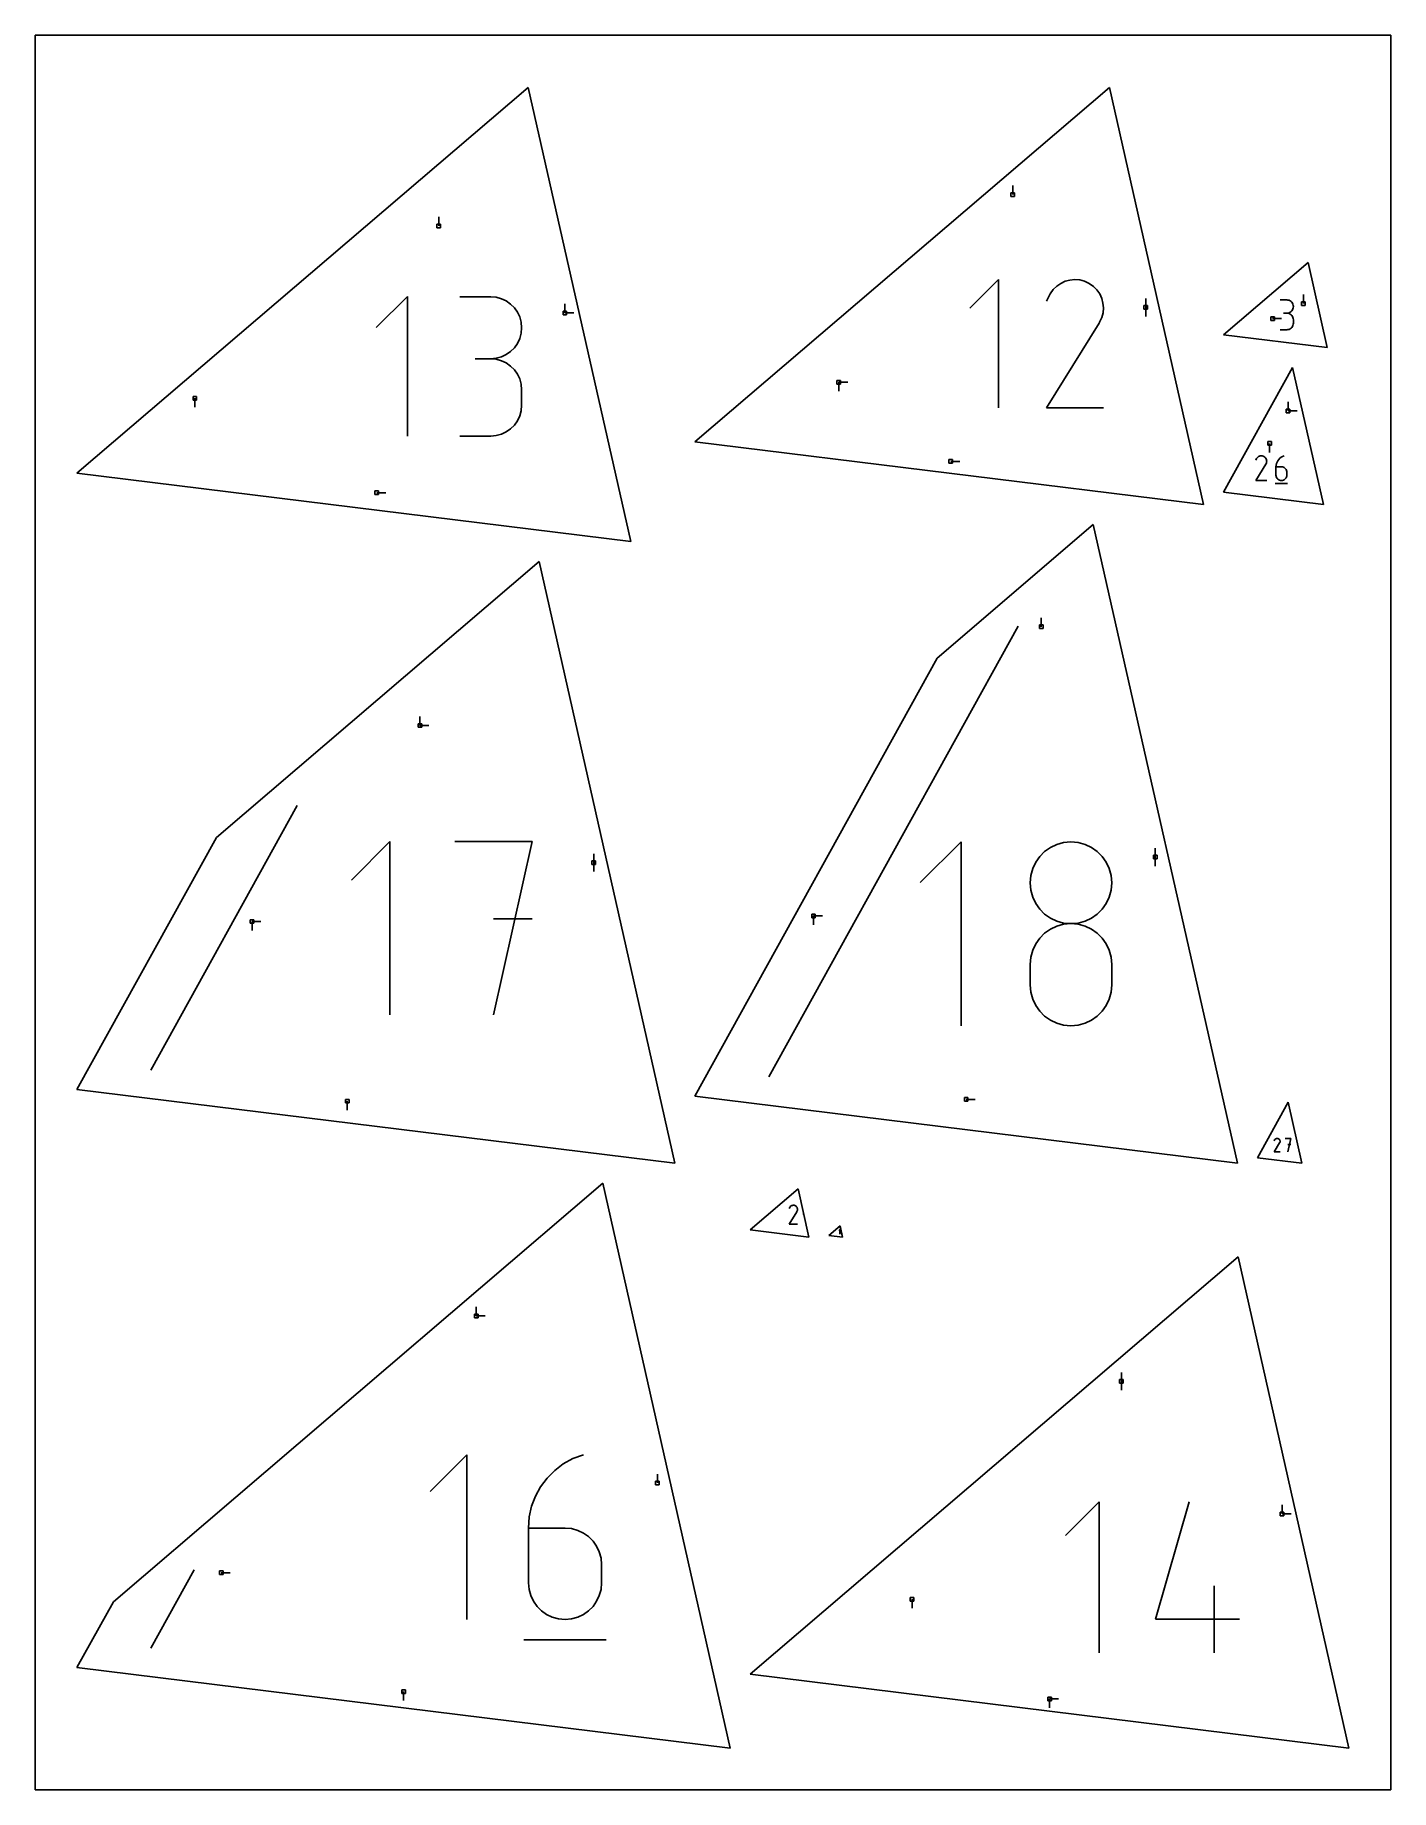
# Model space of a CAD drawing. Extents: x 0 to 8.5, y 0 to 11.
import ezdxf

# ---------------------------------------------------------------- set-up
doc = ezdxf.new("R2010")
doc.units = 0

msp = doc.modelspace()

# ---------------------------------------------------------------- linework, layer by layer
at = {"layer": 'annotation', "color": 1}
for p, q in [((6.12898, 10.000078), (6.12898, 10.056328)), ((2.530845, 9.803527), (2.530845, 9.859777)), ((6.039158, 9.467352), (5.860461, 9.288604)), ((6.039158, 8.663543), (6.039158, 9.467352)), ((6.487947, 9.46451), (6.458553, 9.456625)), ((6.518341, 9.467332), (6.487947, 9.46451)), ((6.549058, 9.464914), (6.518341, 9.467332)), ((6.579418, 9.45708), (6.549058, 9.464914)), ((2.333821, 9.36078), (2.139318, 9.166222)), ((2.333821, 8.485872), (2.333821, 9.36078)), ((2.856168, 9.359765), (2.661884, 9.359765)), ((2.89111, 9.356629), (2.856168, 9.359765)), ((2.92399, 9.347591), (2.89111, 9.356629)), ((6.364566, 9.377972), (6.341126, 9.333008)), ((6.383168, 9.404349), (6.364566, 9.377972)), ((6.405485, 9.426367), (6.383168, 9.404349)), ((6.43084, 9.443851), (6.405485, 9.426367)), ((6.458553, 9.456625), (6.43084, 9.443851)), ((6.608743, 9.443654), (6.579418, 9.45708)), ((6.634972, 9.425029), (6.608743, 9.443654)), ((6.608743, 9.443654), (6.608743, 9.443654)), ((6.656901, 9.40268), (6.634972, 9.425029)), ((6.674338, 9.37729), (6.656901, 9.40268)), ((6.687085, 9.349546), (6.674338, 9.37729)), ((7.951619, 9.316956), (7.951619, 9.373206)), ((2.95426, 9.333206), (2.92399, 9.347591)), ((2.981373, 9.314031), (2.95426, 9.333206)), ((3.004783, 9.290621), (2.981373, 9.314031)), ((3.023943, 9.263533), (3.004783, 9.290621)), ((3.038305, 9.233322), (3.023943, 9.263533)), ((3.321234, 9.258188), (3.321234, 9.314438)), ((3.321234, 9.258188), (3.321234, 9.314438)), ((3.321234, 9.314438), (3.321234, 9.258188)), ((3.321234, 9.258188), (3.377484, 9.258188)), ((6.694949, 9.320132), (6.687085, 9.349546)), ((6.68729, 9.22872), (6.695246, 9.259034)), ((6.697734, 9.289733), (6.694949, 9.320132)), ((6.695246, 9.259034), (6.697734, 9.289733)), ((6.962747, 9.292977), (6.962747, 9.349227)), ((6.962747, 9.292977), (6.962747, 9.349227)), ((6.962747, 9.349227), (6.962747, 9.292977)), ((6.962747, 9.292977), (6.962747, 9.236727)), ((7.846951, 9.34005), (7.805351, 9.34005)), ((7.846951, 9.256849), (7.826122, 9.256849)), ((7.826122, 9.256849), (7.846951, 9.256849)), ((7.854433, 9.339379), (7.846951, 9.34005)), ((7.846951, 9.256849), (7.854433, 9.257521)), ((7.854433, 9.256178), (7.846951, 9.256849)), ((7.846951, 9.256849), (7.846951, 9.256849)), ((7.861473, 9.337444), (7.854433, 9.339379)), ((7.854433, 9.257521), (7.861473, 9.259458)), ((7.861473, 9.254243), (7.854433, 9.256178)), ((7.867955, 9.334363), (7.861473, 9.337444)), ((7.861473, 9.259458), (7.867955, 9.262541)), ((7.867955, 9.251162), (7.861473, 9.254243)), ((7.87376, 9.330258), (7.867955, 9.334363)), ((7.867955, 9.262541), (7.87376, 9.266653)), ((7.87376, 9.247057), (7.867955, 9.251162)), ((7.878773, 9.325245), (7.87376, 9.330258)), ((7.87376, 9.266653), (7.878773, 9.271675)), ((7.878773, 9.242044), (7.87376, 9.247057)), ((7.882876, 9.319445), (7.878773, 9.325245)), ((7.878773, 9.271675), (7.882876, 9.27749)), ((7.882876, 9.236244), (7.878773, 9.242044)), ((7.885951, 9.312976), (7.882876, 9.319445)), ((7.882876, 9.27749), (7.885951, 9.283979)), ((7.887882, 9.305958), (7.885951, 9.312976)), ((7.885951, 9.283979), (7.887882, 9.291025)), ((7.888552, 9.298509), (7.887882, 9.305958)), ((7.887882, 9.291025), (7.888552, 9.298509)), ((7.888552, 9.298509), (7.888552, 9.298509)), ((3.047324, 9.200544), (3.038305, 9.233322)), ((3.038305, 9.097899), (3.047324, 9.130804)), ((3.050451, 9.165756), (3.047324, 9.200544)), ((3.047324, 9.130804), (3.050451, 9.165756)), ((3.050451, 9.165756), (3.050451, 9.165756)), ((6.340622, 8.663536), (6.670494, 9.194587)), ((6.670494, 9.194587), (6.670888, 9.195075)), ((6.670494, 9.194587), (6.670494, 9.194587)), ((6.670888, 9.195075), (6.671266, 9.195567)), ((6.671266, 9.195567), (6.671631, 9.196067)), ((6.671631, 9.196067), (6.671984, 9.19658)), ((6.671984, 9.19658), (6.672328, 9.197109)), ((6.672328, 9.197109), (6.672667, 9.19766)), ((6.672667, 9.19766), (6.673001, 9.198235)), ((6.673001, 9.198235), (6.673335, 9.198839)), ((6.673335, 9.198839), (6.673669, 9.199476)), ((6.673669, 9.199476), (6.68729, 9.22872)), ((6.673669, 9.199476), (6.673669, 9.199476)), ((7.758426, 9.222607), (7.814676, 9.222607)), ((7.805351, 9.152936), (7.846951, 9.152936)), ((7.846951, 9.152936), (7.854433, 9.153607)), ((7.846951, 9.152936), (7.846951, 9.152936)), ((7.854433, 9.153607), (7.861473, 9.155542)), ((7.861473, 9.155542), (7.867955, 9.158621)), ((7.867955, 9.158621), (7.87376, 9.162725)), ((7.87376, 9.162725), (7.878773, 9.167737)), ((7.878773, 9.167737), (7.882876, 9.173537)), ((7.885951, 9.229775), (7.882876, 9.236244)), ((7.882876, 9.173537), (7.885951, 9.180006)), ((7.887882, 9.222757), (7.885951, 9.229775)), ((7.885951, 9.180006), (7.887882, 9.187026)), ((7.888552, 9.215308), (7.887882, 9.222757)), ((7.887882, 9.187026), (7.888552, 9.194478)), ((7.888552, 9.194478), (7.888552, 9.215308)), ((7.888552, 9.215308), (7.888552, 9.215308)), ((2.981373, 9.016981), (3.004783, 9.040436)), ((3.004783, 9.040436), (3.023943, 9.067593)), ((3.023943, 9.067593), (3.038305, 9.097899)), ((2.856168, 8.971198), (2.758889, 8.971198)), ((2.758889, 8.971198), (2.856168, 8.971198)), ((2.856168, 8.971198), (2.89111, 8.974335)), ((2.89111, 8.968062), (2.856168, 8.971198)), ((2.856168, 8.971198), (2.856168, 8.971198)), ((2.89111, 8.974335), (2.92399, 8.983379)), ((2.92399, 8.959023), (2.89111, 8.968062)), ((2.92399, 8.983379), (2.95426, 8.997778)), ((2.95426, 8.944638), (2.92399, 8.959023)), ((2.95426, 8.997778), (2.981373, 9.016981)), ((2.981373, 8.925463), (2.95426, 8.944638)), ((3.004783, 8.902054), (2.981373, 8.925463)), ((3.023943, 8.874965), (3.004783, 8.902054)), ((3.038305, 8.844755), (3.023943, 8.874965)), ((3.047324, 8.811977), (3.038305, 8.844755)), ((3.050451, 8.777188), (3.047324, 8.811977)), ((5.038337, 8.823803), (5.094587, 8.823803)), ((5.038337, 8.823803), (5.094587, 8.823803)), ((5.094587, 8.823803), (5.038337, 8.823803)), ((5.038337, 8.823803), (5.038337, 8.767553)), ((1.001521, 8.723433), (1.001521, 8.667183)), ((3.050451, 8.679909), (3.050451, 8.777188)), ((3.050451, 8.777188), (3.050451, 8.777188)), ((7.855502, 8.644171), (7.855502, 8.700421)), ((7.855502, 8.644171), (7.855502, 8.700421)), ((7.855502, 8.700421), (7.855502, 8.644171)), ((3.004783, 8.555022), (3.023943, 8.582108)), ((3.023943, 8.582108), (3.038305, 8.612321)), ((3.038305, 8.612321), (3.047324, 8.645106)), ((3.047324, 8.645106), (3.050451, 8.679909)), ((6.697613, 8.663536), (6.340622, 8.663536)), ((7.855502, 8.644171), (7.911752, 8.644171)), ((2.661884, 8.4859), (2.856168, 8.4859)), ((2.856168, 8.4859), (2.89111, 8.489034)), ((2.856168, 8.4859), (2.856168, 8.4859)), ((2.89111, 8.489034), (2.92399, 8.498068)), ((2.92399, 8.498068), (2.95426, 8.512447)), ((2.95426, 8.512447), (2.981373, 8.531617)), ((2.981373, 8.531617), (3.004783, 8.555022)), ((7.675375, 8.360221), (7.670043, 8.357763)), ((7.681031, 8.361738), (7.675375, 8.360221)), ((7.686879, 8.362281), (7.681031, 8.361738)), ((7.692789, 8.361816), (7.686879, 8.362281)), ((7.698631, 8.360308), (7.692789, 8.361816)), ((7.704273, 8.357725), (7.698631, 8.360308)), ((7.73947, 8.440552), (7.73947, 8.384302)), ((7.83097, 8.362285), (7.821131, 8.358596)), ((7.83097, 8.362285), (7.83097, 8.362285)), ((5.740298, 8.327686), (5.796548, 8.327686)), ((7.652684, 8.207624), (7.716154, 8.309803)), ((7.657291, 8.345087), (7.652781, 8.336436)), ((7.66087, 8.350162), (7.657291, 8.345087)), ((7.665164, 8.354399), (7.66087, 8.350162)), ((7.670043, 8.357763), (7.665164, 8.354399)), ((7.709319, 8.354141), (7.704273, 8.357725)), ((7.704273, 8.357725), (7.704273, 8.357725)), ((7.713539, 8.349841), (7.709319, 8.354141)), ((7.716894, 8.344956), (7.713539, 8.349841)), ((7.716154, 8.309803), (7.71623, 8.309896)), ((7.716154, 8.309803), (7.716154, 8.309803)), ((7.71623, 8.309896), (7.716303, 8.309991)), ((7.716303, 8.309991), (7.716373, 8.310087)), ((7.716373, 8.310087), (7.716441, 8.310186)), ((7.716441, 8.310186), (7.716507, 8.310288)), ((7.716507, 8.310288), (7.716572, 8.310394)), ((7.716572, 8.310394), (7.716637, 8.310504)), ((7.716637, 8.310504), (7.716701, 8.310621)), ((7.716701, 8.310621), (7.716765, 8.310743)), ((7.716765, 8.310743), (7.719386, 8.31637)), ((7.716765, 8.310743), (7.716765, 8.310743)), ((7.719347, 8.339618), (7.716894, 8.344956)), ((7.72086, 8.333958), (7.719347, 8.339618)), ((7.719386, 8.31637), (7.720917, 8.322203)), ((7.721396, 8.328109), (7.72086, 8.333958)), ((7.720917, 8.322203), (7.721396, 8.328109)), ((7.780141, 8.303866), (7.779381, 8.293413)), ((7.779381, 8.293413), (7.779381, 8.242008)), ((7.813725, 8.293413), (7.779381, 8.293413)), ((7.782361, 8.31391), (7.780141, 8.303866)), ((7.785947, 8.32342), (7.782361, 8.31391)), ((7.790807, 8.332271), (7.785947, 8.32342)), ((7.796848, 8.340338), (7.790807, 8.332271)), ((7.803978, 8.347498), (7.796848, 8.340338)), ((7.812103, 8.353625), (7.803978, 8.347498)), ((7.821131, 8.358596), (7.812103, 8.353625)), ((7.819902, 8.292861), (7.813725, 8.293413)), ((7.825714, 8.291272), (7.819902, 8.292861)), ((7.831065, 8.288739), (7.825714, 8.291272)), ((7.835858, 8.28536), (7.831065, 8.288739)), ((7.839996, 8.28123), (7.835858, 8.28536)), ((7.843383, 8.276445), (7.839996, 8.28123)), ((7.845922, 8.2711), (7.843383, 8.276445)), ((7.847516, 8.265292), (7.845922, 8.2711)), ((7.848069, 8.259117), (7.847516, 8.265292)), ((7.848069, 8.242008), (7.848069, 8.259117)), ((7.848069, 8.259117), (7.848069, 8.259117)), ((7.721372, 8.207624), (7.652684, 8.207624)), ((7.77508, 8.188293), (7.852409, 8.188293)), ((7.779381, 8.242008), (7.779381, 8.242008)), ((7.779381, 8.242008), (7.779936, 8.23583)), ((7.779936, 8.23583), (7.781534, 8.230014)), ((7.781534, 8.230014), (7.784078, 8.224658)), ((7.784078, 8.224658), (7.78747, 8.219859)), ((7.78747, 8.219859), (7.791612, 8.215715)), ((7.791612, 8.215715), (7.796407, 8.212322)), ((7.796407, 8.212322), (7.801755, 8.209778)), ((7.801755, 8.209778), (7.807561, 8.20818)), ((7.807561, 8.20818), (7.813725, 8.207626)), ((7.813725, 8.207626), (7.819902, 8.20818)), ((7.813725, 8.207626), (7.813725, 8.207626)), ((7.819902, 8.20818), (7.825714, 8.209778)), ((7.825714, 8.209778), (7.831065, 8.212322)), ((7.831065, 8.212322), (7.835858, 8.215715)), ((7.835858, 8.215715), (7.839996, 8.219859)), ((7.839996, 8.219859), (7.843383, 8.224658)), ((7.843383, 8.224658), (7.845922, 8.230014)), ((7.845922, 8.230014), (7.847516, 8.23583)), ((7.847516, 8.23583), (7.848069, 8.242008)), ((2.142163, 8.131135), (2.198413, 8.131135)), ((6.16298, 7.295682), (4.599713, 4.469182)), ((6.308367, 7.291317), (6.308367, 7.347567)), ((2.412367, 6.672045), (2.412367, 6.728295)), ((2.412367, 6.672045), (2.412367, 6.728295)), ((2.412367, 6.728295), (2.412367, 6.672045)), ((2.412367, 6.672045), (2.468617, 6.672045)), ((1.643559, 6.171002), (0.725985, 4.511965)), ((2.224858, 5.944984), (1.983319, 5.703376)), ((2.224858, 4.8585), (2.224858, 5.944984)), ((3.115368, 5.944984), (2.632221, 5.944984)), ((2.873829, 4.8585), (3.115368, 5.944984)), ((5.805719, 5.943544), (5.549366, 5.687119)), ((5.805719, 4.790428), (5.805719, 5.943544)), ((6.494164, 5.942134), (6.448187, 5.938)), ((6.540142, 5.938), (6.494164, 5.942134)), ((6.494164, 5.942134), (6.494164, 5.942134)), ((3.502284, 5.812518), (3.502284, 5.868768)), ((3.502284, 5.812518), (3.502284, 5.868768)), ((3.502284, 5.868768), (3.502284, 5.812518)), ((6.298387, 5.851003), (6.273104, 5.815301)), ((6.329265, 5.881856), (6.298387, 5.851003)), ((6.365009, 5.907129), (6.329265, 5.881856)), ((6.404893, 5.926088), (6.365009, 5.907129)), ((6.448187, 5.938), (6.404893, 5.926088)), ((6.583436, 5.926088), (6.540142, 5.938)), ((6.62332, 5.907129), (6.583436, 5.926088)), ((6.659064, 5.881856), (6.62332, 5.907129)), ((6.689942, 5.851003), (6.659064, 5.881856)), ((6.715225, 5.815301), (6.689942, 5.851003)), ((7.022559, 5.847307), (7.022559, 5.903557)), ((7.022559, 5.847307), (7.022559, 5.903557)), ((7.022559, 5.903557), (7.022559, 5.847307)), ((7.022559, 5.847307), (7.022559, 5.791057)), ((3.502284, 5.812518), (3.502284, 5.756268)), ((6.242233, 5.732283), (6.238101, 5.686432)), ((6.254143, 5.775483), (6.242233, 5.732283)), ((6.273104, 5.815301), (6.254143, 5.775483)), ((6.734186, 5.775483), (6.715225, 5.815301)), ((6.746096, 5.732283), (6.734186, 5.775483)), ((6.750228, 5.686432), (6.746096, 5.732283)), ((6.238101, 5.686432), (6.238101, 5.686432)), ((6.238101, 5.686432), (6.242235, 5.640366)), ((6.242235, 5.640366), (6.254151, 5.596998)), ((6.734177, 5.596998), (6.746093, 5.640366)), ((6.746093, 5.640366), (6.750228, 5.686432)), ((6.750228, 5.686432), (6.750228, 5.686432)), ((6.254151, 5.596998), (6.27312, 5.557055)), ((6.27312, 5.557055), (6.298411, 5.521263)), ((6.298411, 5.521263), (6.329294, 5.490349)), ((6.659034, 5.490349), (6.689918, 5.521263)), ((6.689918, 5.521263), (6.715209, 5.557055)), ((6.715209, 5.557055), (6.734177, 5.596998)), ((1.35995, 5.443631), (1.4162, 5.443631)), ((1.35995, 5.443631), (1.4162, 5.443631)), ((1.4162, 5.443631), (1.35995, 5.443631)), ((1.35995, 5.443631), (1.35995, 5.387381)), ((3.115368, 5.461156), (2.873829, 5.461156)), ((4.880224, 5.47842), (4.936474, 5.47842)), ((4.880224, 5.47842), (4.936474, 5.47842)), ((4.936474, 5.47842), (4.880224, 5.47842)), ((4.880224, 5.47842), (4.880224, 5.42217)), ((6.365009, 5.394978), (6.329265, 5.369673)), ((6.329294, 5.490349), (6.365041, 5.465039)), ((6.404893, 5.413954), (6.365009, 5.394978)), ((6.365041, 5.465039), (6.404922, 5.446062)), ((6.448187, 5.425873), (6.404893, 5.413954)), ((6.404922, 5.446062), (6.448206, 5.434142)), ((6.494164, 5.430007), (6.448187, 5.425873)), ((6.448206, 5.434142), (6.494164, 5.430007)), ((6.494164, 5.430007), (6.540123, 5.434142)), ((6.540142, 5.425875), (6.494164, 5.430007)), ((6.494164, 5.430007), (6.494164, 5.430007)), ((6.494164, 5.430007), (6.494164, 5.430007)), ((6.540123, 5.434142), (6.583407, 5.446062)), ((6.583436, 5.413962), (6.540142, 5.425875)), ((6.583407, 5.446062), (6.623287, 5.465039)), ((6.62332, 5.394994), (6.583436, 5.413962)), ((6.623287, 5.465039), (6.659034, 5.490349)), ((6.659064, 5.369696), (6.62332, 5.394994)), ((6.273104, 5.302982), (6.254143, 5.263051)), ((6.298387, 5.338765), (6.273104, 5.302982)), ((6.329265, 5.369673), (6.298387, 5.338765)), ((6.689942, 5.338794), (6.659064, 5.369696)), ((6.715225, 5.303014), (6.689942, 5.338794)), ((6.734186, 5.26308), (6.715225, 5.303014)), ((6.242233, 5.219699), (6.238101, 5.173655)), ((6.238101, 5.173655), (6.238101, 5.046093)), ((6.254143, 5.263051), (6.242233, 5.219699)), ((6.746096, 5.219718), (6.734186, 5.26308)), ((6.750228, 5.173655), (6.746096, 5.219718)), ((6.750228, 5.046093), (6.750228, 5.173655)), ((6.750228, 5.173655), (6.750228, 5.173655)), ((6.238101, 5.046093), (6.238101, 5.046093)), ((6.238101, 5.046093), (6.242235, 5.000052)), ((6.242235, 5.000052), (6.254151, 4.956751)), ((6.254151, 4.956751), (6.27312, 4.916903)), ((6.715209, 4.916903), (6.734177, 4.956751)), ((6.734177, 4.956751), (6.746093, 5.000052)), ((6.746093, 5.000052), (6.750228, 5.046093)), ((6.27312, 4.916903), (6.298411, 4.881225)), ((6.298411, 4.881225), (6.329294, 4.850431)), ((6.329294, 4.850431), (6.365041, 4.825236)), ((6.623287, 4.825236), (6.659034, 4.850431)), ((6.659034, 4.850431), (6.689918, 4.881225)), ((6.689918, 4.881225), (6.715209, 4.916903)), ((6.365041, 4.825236), (6.404922, 4.806355)), ((6.404922, 4.806355), (6.448206, 4.794502)), ((6.448206, 4.794502), (6.494164, 4.790392)), ((6.494164, 4.790392), (6.540123, 4.794502)), ((6.494164, 4.790392), (6.494164, 4.790392)), ((6.540123, 4.794502), (6.583407, 4.806355)), ((6.583407, 4.806355), (6.623287, 4.825236)), ((1.956876, 4.317162), (1.956876, 4.260912)), ((5.837121, 4.328641), (5.893371, 4.328641)), ((7.770851, 4.07427), (7.768437, 4.069638)), ((7.772767, 4.076987), (7.770851, 4.07427)), ((7.775066, 4.079255), (7.772767, 4.076987)), ((7.777678, 4.081057), (7.775066, 4.079255)), ((7.780533, 4.082372), (7.777678, 4.081057)), ((7.78356, 4.083185), (7.780533, 4.082372)), ((7.786691, 4.083475), (7.78356, 4.083185)), ((7.789856, 4.083226), (7.786691, 4.083475)), ((7.792983, 4.082419), (7.789856, 4.083226)), ((7.796004, 4.081036), (7.792983, 4.082419)), ((7.798706, 4.079118), (7.796004, 4.081036)), ((7.796004, 4.081036), (7.796004, 4.081036)), ((7.800965, 4.076815), (7.798706, 4.079118)), ((7.802761, 4.0742), (7.800965, 4.076815)), ((7.804074, 4.071342), (7.802761, 4.0742)), ((7.804884, 4.068312), (7.804074, 4.071342)), ((7.873033, 4.083477), (7.836212, 4.083477)), ((7.854625, 4.000677), (7.873033, 4.083477)), ((7.768385, 4.000676), (7.802365, 4.05538)), ((7.805158, 4.000676), (7.768385, 4.000676)), ((7.802365, 4.05538), (7.802405, 4.05543)), ((7.802365, 4.05538), (7.802365, 4.05538)), ((7.802405, 4.05543), (7.802444, 4.055481)), ((7.802444, 4.055481), (7.802482, 4.055532)), ((7.802482, 4.055532), (7.802518, 4.055585)), ((7.802518, 4.055585), (7.802554, 4.05564)), ((7.802554, 4.05564), (7.802589, 4.055696)), ((7.802589, 4.055696), (7.802623, 4.055756)), ((7.802623, 4.055756), (7.802657, 4.055818)), ((7.802657, 4.055818), (7.802692, 4.055883)), ((7.802692, 4.055883), (7.804095, 4.058896)), ((7.802692, 4.055883), (7.802692, 4.055883)), ((7.804095, 4.058896), (7.804914, 4.062018)), ((7.805171, 4.065181), (7.804884, 4.068312)), ((7.804914, 4.062018), (7.805171, 4.065181)), ((7.873033, 4.046605), (7.854625, 4.046605)), ((4.730668, 3.651513), (4.727188, 3.644837)), ((4.73343, 3.655429), (4.730668, 3.651513)), ((4.736743, 3.658698), (4.73343, 3.655429)), ((4.740508, 3.661294), (4.736743, 3.658698)), ((4.744623, 3.66319), (4.740508, 3.661294)), ((4.748987, 3.664361), (4.744623, 3.66319)), ((4.753499, 3.66478), (4.748987, 3.664361)), ((4.75806, 3.664421), (4.753499, 3.66478)), ((4.762567, 3.663258), (4.75806, 3.664421)), ((4.766921, 3.661264), (4.762567, 3.663258)), ((4.770815, 3.658499), (4.766921, 3.661264)), ((4.766921, 3.661264), (4.766921, 3.661264)), ((4.774071, 3.655181), (4.770815, 3.658499)), ((4.77666, 3.651411), (4.774071, 3.655181)), ((4.778553, 3.647292), (4.77666, 3.651411)), ((4.77972, 3.642925), (4.778553, 3.647292)), ((4.778583, 3.629353), (4.779764, 3.633854)), ((4.780134, 3.638412), (4.77972, 3.642925)), ((4.779764, 3.633854), (4.780134, 3.638412)), ((4.727113, 3.54544), (4.776089, 3.624285)), ((4.780116, 3.54544), (4.727113, 3.54544)), ((4.776089, 3.624285), (4.776148, 3.624358)), ((4.776089, 3.624285), (4.776089, 3.624285)), ((4.776148, 3.624358), (4.776204, 3.624431)), ((4.776204, 3.624431), (4.776258, 3.624505)), ((4.776258, 3.624505), (4.776311, 3.624581)), ((4.776311, 3.624581), (4.776362, 3.62466)), ((4.776362, 3.62466), (4.776412, 3.624742)), ((4.776412, 3.624742), (4.776462, 3.624827)), ((4.776462, 3.624827), (4.776511, 3.624917)), ((4.776511, 3.624917), (4.776561, 3.625011)), ((4.776561, 3.625011), (4.778583, 3.629353)), ((4.776561, 3.625011), (4.776561, 3.625011)), ((4.817995, 3.607922), (4.816402, 3.61498)), ((5.061274, 3.465781), (5.045572, 3.535339)), ((5.045891, 3.513775), (5.038992, 3.506874)), ((5.045891, 3.482742), (5.045891, 3.513775)), ((2.765815, 2.971462), (2.765815, 3.027712)), ((2.765815, 2.971462), (2.765815, 3.027712)), ((2.765815, 3.027712), (2.765815, 2.971462)), ((2.765815, 2.971462), (2.822065, 2.971462)), ((6.810191, 2.5612), (6.810191, 2.61745)), ((6.810191, 2.5612), (6.810191, 2.61745)), ((6.810191, 2.61745), (6.810191, 2.5612)), ((6.810191, 2.5612), (6.810191, 2.50495)), ((2.706221, 2.100994), (2.476748, 1.871456)), ((2.706221, 1.068787), (2.706221, 2.100994)), ((3.437573, 2.100994), (3.371909, 2.076374)), ((3.437573, 2.100994), (3.437573, 2.100994)), ((3.257425, 2.002307), (3.209843, 1.954523)), ((3.311653, 2.043201), (3.257425, 2.002307)), ((3.371909, 2.076374), (3.311653, 2.043201)), ((3.901179, 1.923891), (3.901179, 1.980141)), ((3.169525, 1.900679), (3.13709, 1.841608)), ((3.209843, 1.954523), (3.169525, 1.900679)), ((3.113156, 1.778139), (3.098342, 1.711105)), ((3.13709, 1.841608), (3.113156, 1.778139)), ((6.670232, 1.80531), (6.459922, 1.594941)), ((6.670232, 0.859303), (6.670232, 1.80531)), ((7.024955, 1.069612), (7.23473, 1.80531)), ((7.817471, 1.73005), (7.817471, 1.7863)), ((7.817471, 1.73005), (7.817471, 1.7863)), ((7.817471, 1.7863), (7.817471, 1.73005)), ((3.098342, 1.711105), (3.093266, 1.641336)), ((7.817471, 1.73005), (7.873721, 1.73005)), ((3.093266, 1.641336), (3.093266, 1.29826)), ((3.32248, 1.641336), (3.093266, 1.641336)), ((3.363705, 1.637657), (3.32248, 1.641336)), ((3.402496, 1.627047), (3.363705, 1.637657)), ((3.438208, 1.610145), (3.402496, 1.627047)), ((3.470196, 1.587592), (3.438208, 1.610145)), ((3.497815, 1.560027), (3.470196, 1.587592)), ((3.520419, 1.52809), (3.497815, 1.560027)), ((3.537364, 1.492421), (3.520419, 1.52809)), ((3.548004, 1.453659), (3.537364, 1.492421)), ((3.551694, 1.412446), (3.548004, 1.453659)), ((0.997871, 1.380539), (0.725987, 0.888953)), ((1.167411, 1.361054), (1.223661, 1.361054)), ((3.551694, 1.29826), (3.551694, 1.412446)), ((3.551694, 1.412446), (3.551694, 1.412446)), ((3.093266, 1.29826), (3.093266, 1.29826)), ((3.093266, 1.29826), (3.096967, 1.257026)), ((3.096967, 1.257026), (3.107634, 1.218211)), ((3.107634, 1.218211), (3.124613, 1.182465)), ((3.520419, 1.182465), (3.537364, 1.218211)), ((3.537364, 1.218211), (3.548004, 1.257026)), ((3.548004, 1.257026), (3.551694, 1.29826)), ((7.392774, 0.859303), (7.392774, 1.279447)), ((3.124613, 1.182465), (3.147252, 1.150436)), ((3.147252, 1.150436), (3.174898, 1.122774)), ((3.174898, 1.122774), (3.206896, 1.100129)), ((3.206896, 1.100129), (3.242595, 1.08315)), ((3.402496, 1.08315), (3.438208, 1.100129)), ((3.438208, 1.100129), (3.470196, 1.122774)), ((3.470196, 1.122774), (3.497815, 1.150436)), ((3.497815, 1.150436), (3.520419, 1.182465)), ((5.497757, 1.195294), (5.497757, 1.139044)), ((3.242595, 1.08315), (3.281341, 1.072486)), ((3.281341, 1.072486), (3.32248, 1.068787)), ((3.32248, 1.068787), (3.363705, 1.072486)), ((3.32248, 1.068787), (3.32248, 1.068787)), ((3.363705, 1.072486), (3.402496, 1.08315)), ((7.550224, 1.069612), (7.024955, 1.069612)), ((3.064558, 0.939761), (3.580661, 0.939761)), ((2.310325, 0.616579), (2.310325, 0.560329)), ((6.359959, 0.570311), (6.416209, 0.570311)), ((6.359959, 0.570311), (6.416209, 0.570311)), ((6.416209, 0.570311), (6.359959, 0.570311)), ((6.359959, 0.570311), (6.359959, 0.514061))]:
    msp.add_line(p, q, dxfattribs=at)
at = {"layer": 'boundary', "color": 5}
for p, q in [((3.091375, 10.672199), (0.2625, 8.253528)), ((3.73401, 7.825428), (3.091375, 10.672199)), ((6.735211, 10.672199), (4.136223, 8.450079)), ((7.325623, 8.056768), (6.735211, 10.672199)), ((7.980633, 9.574263), (7.450623, 9.121108)), ((8.101035, 9.0409), (7.980633, 9.574263)), ((7.450623, 9.121108), (8.101035, 9.0409)), ((7.883066, 8.9159), (7.450623, 8.134013)), ((8.077008, 8.056768), (7.883066, 8.9159)), ((4.136223, 8.450079), (7.325623, 8.056768)), ((0.2625, 8.253528), (3.73401, 7.825428)), ((7.450623, 8.134013), (8.077008, 8.056768)), ((6.634267, 7.931768), (5.655683, 7.095085)), ((7.538019, 3.928293), (6.634267, 7.931768)), ((3.159694, 7.700428), (1.136267, 5.97041)), ((4.011223, 3.928293), (3.159694, 7.700428)), ((5.655683, 7.095085), (4.136223, 4.347796)), ((1.136267, 5.97041), (0.2625, 4.390579)), ((0.2625, 4.390579), (4.011223, 3.928293)), ((4.136223, 4.347796), (7.538019, 3.928293)), ((7.855951, 4.311591), (7.663019, 3.962756)), ((7.942478, 3.928293), (7.855951, 4.311591)), ((7.663019, 3.962756), (7.942478, 3.928293)), ((3.558844, 3.803293), (0.490574, 1.179941)), ((4.358149, 0.2625), (3.558844, 3.803293)), ((4.783272, 3.767634), (4.483149, 3.51103)), ((4.851451, 3.465612), (4.783272, 3.767634)), ((5.046688, 3.536293), (4.976451, 3.476241)), ((5.062643, 3.465612), (5.046688, 3.536293)), ((4.483149, 3.51103), (4.851451, 3.465612)), ((4.976451, 3.476241), (5.062643, 3.465612)), ((7.54191, 3.340612), (4.483149, 0.725389)), ((8.236769, 0.2625), (7.54191, 3.340612)), ((0.490574, 1.179941), (0.2625, 0.767568)), ((0.2625, 0.767568), (4.358149, 0.2625)), ((4.483149, 0.725389), (8.236769, 0.2625))]:
    msp.add_line(p, q, dxfattribs=at)
at = {"layer": 'frame', "color": 5}
for p, q in [((8.5, 11), (0, 11)), ((0, 11), (0, 0)), ((8.5, 0), (8.5, 11)), ((0, 0), (8.5, 0))]:
    msp.add_line(p, q, dxfattribs=at)
at = {"layer": 'hole', "color": 5}
for p, q in [((6.14023, 10.011328), (6.11773, 10.011328)), ((6.11773, 10.011328), (6.11773, 9.988828)), ((6.14023, 9.988828), (6.14023, 10.011328)), ((6.11773, 9.988828), (6.14023, 9.988828)), ((2.542095, 9.814777), (2.519595, 9.814777)), ((2.519595, 9.814777), (2.519595, 9.792277)), ((2.519595, 9.792277), (2.542095, 9.792277)), ((2.542095, 9.792277), (2.542095, 9.814777)), ((3.332484, 9.269438), (3.309984, 9.269438)), ((3.309984, 9.269438), (3.309984, 9.246938)), ((3.309984, 9.246938), (3.332484, 9.246938)), ((3.332484, 9.246938), (3.332484, 9.269438)), ((6.973997, 9.304227), (6.951497, 9.304227)), ((6.951497, 9.304227), (6.951497, 9.281727)), ((6.951497, 9.281727), (6.973997, 9.281727)), ((6.973997, 9.281727), (6.973997, 9.304227)), ((7.962869, 9.328206), (7.940369, 9.328206)), ((7.940369, 9.328206), (7.940369, 9.305706)), ((7.940369, 9.305706), (7.962869, 9.305706)), ((7.962869, 9.305706), (7.962869, 9.328206)), ((7.769676, 9.233857), (7.747176, 9.233857)), ((7.747176, 9.233857), (7.747176, 9.211357)), ((7.747176, 9.211357), (7.769676, 9.211357)), ((7.769676, 9.211357), (7.769676, 9.233857)), ((5.049587, 8.835053), (5.027087, 8.835053)), ((5.027087, 8.835053), (5.027087, 8.812553)), ((5.027087, 8.812553), (5.049587, 8.812553)), ((5.049587, 8.812553), (5.049587, 8.835053)), ((1.012771, 8.734683), (0.990271, 8.734683)), ((0.990271, 8.734683), (0.990271, 8.712183)), ((0.990271, 8.712183), (1.012771, 8.712183)), ((1.012771, 8.712183), (1.012771, 8.734683)), ((7.866752, 8.655421), (7.844252, 8.655421)), ((7.844252, 8.655421), (7.844252, 8.632921)), ((7.844252, 8.632921), (7.866752, 8.632921)), ((7.866752, 8.632921), (7.866752, 8.655421)), ((7.75072, 8.451802), (7.72822, 8.451802)), ((7.72822, 8.451802), (7.72822, 8.429302)), ((7.72822, 8.429302), (7.75072, 8.429302)), ((7.75072, 8.429302), (7.75072, 8.451802)), ((5.751548, 8.338936), (5.729048, 8.338936)), ((5.729048, 8.338936), (5.729048, 8.316436)), ((5.729048, 8.316436), (5.751548, 8.316436)), ((5.751548, 8.316436), (5.751548, 8.338936)), ((2.153413, 8.142385), (2.130913, 8.142385)), ((2.130913, 8.142385), (2.130913, 8.119885)), ((2.153413, 8.119885), (2.153413, 8.142385)), ((2.130913, 8.119885), (2.153413, 8.119885)), ((6.319617, 7.302567), (6.297117, 7.302567)), ((6.297117, 7.302567), (6.297117, 7.280067)), ((6.297117, 7.280067), (6.319617, 7.280067)), ((6.319617, 7.280067), (6.319617, 7.302567)), ((2.423617, 6.683295), (2.401117, 6.683295)), ((2.401117, 6.683295), (2.401117, 6.660795)), ((2.401117, 6.660795), (2.423617, 6.660795)), ((2.423617, 6.660795), (2.423617, 6.683295)), ((7.033809, 5.858557), (7.011309, 5.858557)), ((7.011309, 5.858557), (7.011309, 5.836057)), ((7.011309, 5.836057), (7.033809, 5.836057)), ((7.033809, 5.836057), (7.033809, 5.858557)), ((3.513534, 5.823768), (3.491034, 5.823768)), ((3.491034, 5.823768), (3.491034, 5.801268)), ((3.491034, 5.801268), (3.513534, 5.801268)), ((3.513534, 5.801268), (3.513534, 5.823768)), ((1.3712, 5.454881), (1.3487, 5.454881)), ((1.3487, 5.454881), (1.3487, 5.432381)), ((1.3487, 5.432381), (1.3712, 5.432381)), ((1.3712, 5.432381), (1.3712, 5.454881)), ((4.891474, 5.48967), (4.868974, 5.48967)), ((4.868974, 5.48967), (4.868974, 5.46717)), ((4.868974, 5.46717), (4.891474, 5.46717)), ((4.891474, 5.46717), (4.891474, 5.48967)), ((1.968126, 4.328412), (1.945626, 4.328412)), ((1.945626, 4.328412), (1.945626, 4.305912)), ((1.945626, 4.305912), (1.968126, 4.305912)), ((1.968126, 4.305912), (1.968126, 4.328412)), ((5.848371, 4.339891), (5.825871, 4.339891)), ((5.825871, 4.339891), (5.825871, 4.317391)), ((5.825871, 4.317391), (5.848371, 4.317391)), ((5.848371, 4.317391), (5.848371, 4.339891)), ((2.777065, 2.982712), (2.754565, 2.982712)), ((2.754565, 2.982712), (2.754565, 2.960212)), ((2.777065, 2.960212), (2.777065, 2.982712)), ((2.754565, 2.960212), (2.777065, 2.960212)), ((6.821441, 2.57245), (6.798941, 2.57245)), ((6.798941, 2.57245), (6.798941, 2.54995)), ((6.798941, 2.54995), (6.821441, 2.54995)), ((6.821441, 2.54995), (6.821441, 2.57245)), ((3.912429, 1.935141), (3.889929, 1.935141)), ((3.889929, 1.935141), (3.889929, 1.912641)), ((3.889929, 1.912641), (3.912429, 1.912641)), ((3.912429, 1.912641), (3.912429, 1.935141)), ((7.828721, 1.7413), (7.806221, 1.7413)), ((7.806221, 1.7413), (7.806221, 1.7188)), ((7.806221, 1.7188), (7.828721, 1.7188)), ((7.828721, 1.7188), (7.828721, 1.7413)), ((1.178661, 1.372304), (1.156161, 1.372304)), ((1.156161, 1.372304), (1.156161, 1.349804)), ((1.156161, 1.349804), (1.178661, 1.349804)), ((1.178661, 1.349804), (1.178661, 1.372304)), ((5.509007, 1.206544), (5.486507, 1.206544)), ((5.486507, 1.206544), (5.486507, 1.184044)), ((5.486507, 1.184044), (5.509007, 1.184044)), ((5.509007, 1.184044), (5.509007, 1.206544)), ((2.321575, 0.627829), (2.299075, 0.627829)), ((2.299075, 0.627829), (2.299075, 0.605329)), ((2.299075, 0.605329), (2.321575, 0.605329)), ((2.321575, 0.605329), (2.321575, 0.627829)), ((6.371209, 0.581561), (6.348709, 0.581561)), ((6.348709, 0.581561), (6.348709, 0.559061)), ((6.348709, 0.559061), (6.371209, 0.559061)), ((6.371209, 0.559061), (6.371209, 0.581561))]:
    msp.add_line(p, q, dxfattribs=at)

doc.saveas('drawing.dxf')
